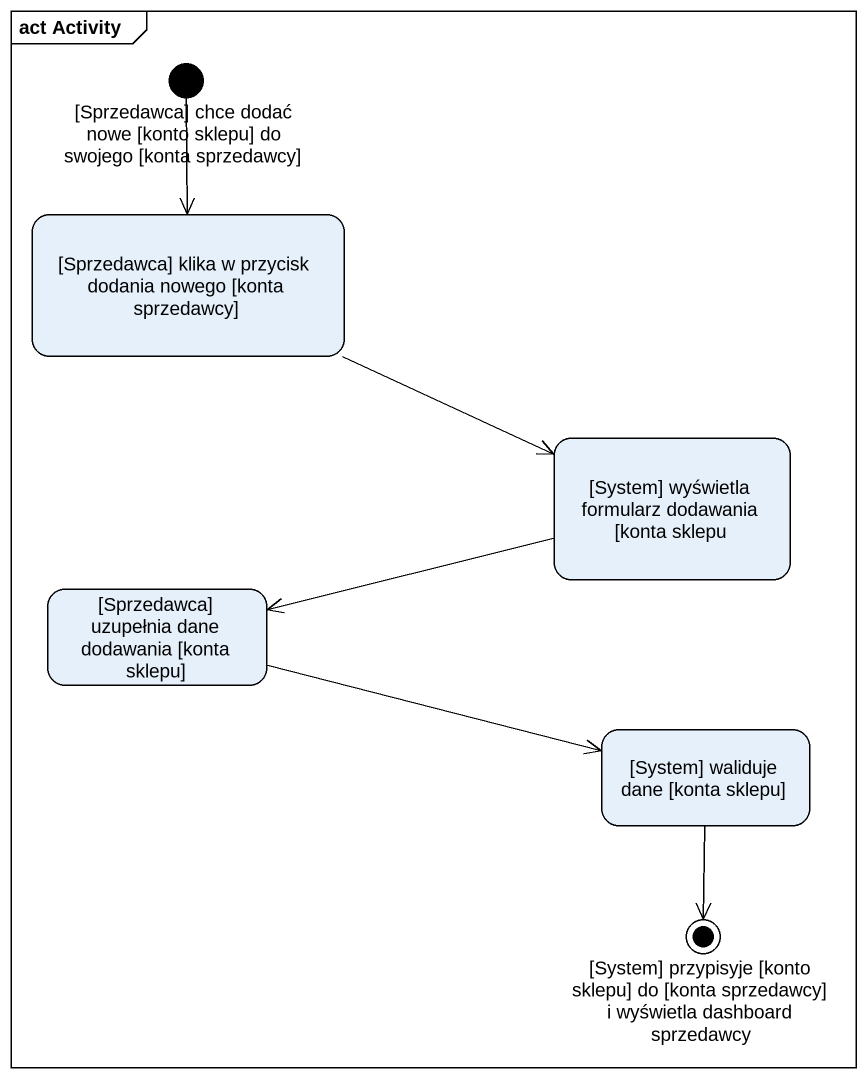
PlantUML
@startuml
mainframe act Activity
hide empty description
state "[Sprzedawca] chce dodać nowe [konto sklepu] do swojego [konta sprzedawcy]" as Sprzedawca_chce_dodać_nowe <<start>>
state "[Sprzedawca] klika w przycisk dodania nowego [konta sprzedawcy]" as Sprzedawca_klika_w_przycisk
state "[System] wyświetla formularz dodawania [konta sklepu" as System_wyświetla_formularz
state "[Sprzedawca] uzupełnia dane dodawania [konta sklepu]" as Sprzedawca_uzupełnia_dane
state "[System] waliduje dane [konta sklepu]" as System_waliduje_dane_konta
state "[System] przypisyje [konto sklepu] do [konta sprzedawcy] i wyświetla dashboard sprzedawcy" as System_przypisyje_konto <<end>>
Sprzedawca_chce_dodać_nowe --> Sprzedawca_klika_w_przycisk
Sprzedawca_klika_w_przycisk -right-> System_wyświetla_formularz
System_wyświetla_formularz -left-> Sprzedawca_uzupełnia_dane
Sprzedawca_uzupełnia_dane -right-> System_waliduje_dane_konta
System_waliduje_dane_konta --> System_przypisyje_konto
@enduml
